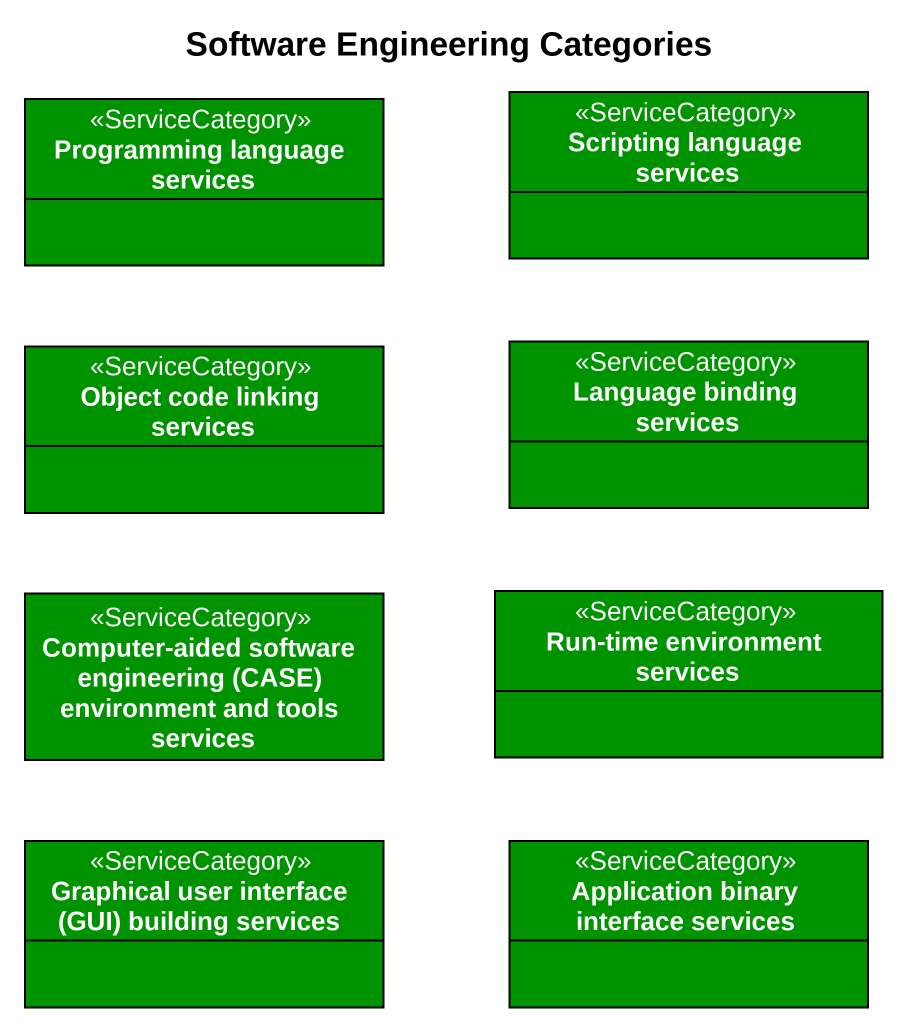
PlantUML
@startuml
title Software Engineering Categories
hide circle
hide empty members
class "Programming language services" as Programming_language <<ServiceCategory>> #009300
class "Scripting language services" as Scripting_language_services <<ServiceCategory>> #009300
class "Object code linking services" as Object_code_linking_services <<ServiceCategory>> #009300
class "Language binding services" as Language_binding_services <<ServiceCategory>> #009300
class "Computer-aided software engineering (CASE) environment and tools services" as Computer_aided_software <<ServiceCategory>> #009300
class "Run-time environment services" as Run_time_environment <<ServiceCategory>> #009300
class "Graphical user interface (GUI) building services" as Graphical_user_interface <<ServiceCategory>> #009300
class "Application binary interface services" as Application_binary <<ServiceCategory>> #009300
@enduml
